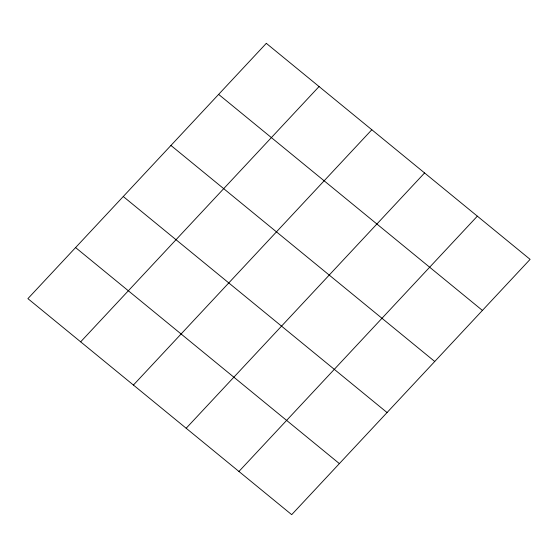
<?xml version="1.0" encoding="UTF-8"?>
<svg xmlns="http://www.w3.org/2000/svg" width="558" height="558" viewBox="0 0 558 558"><rect width="100%" height="100%" fill="white"/><g stroke="black" fill="none" stroke-linecap="round" stroke-linejoin="round"><path stroke-width="0.84" d="M80.659 341.838L319.064 86.539M133.418 385.048L371.823 129.749M186.177 428.251L424.582 172.952M238.936 471.461L477.341 216.162M218.624 94.393L482.419 310.429M170.943 145.457L434.738 361.486M123.262 196.514L387.057 412.543M75.581 247.571L339.376 463.607M266.305 43.336L27.9 298.635L291.695 514.664L530.1 259.365L266.305 43.336"/></g></svg>
